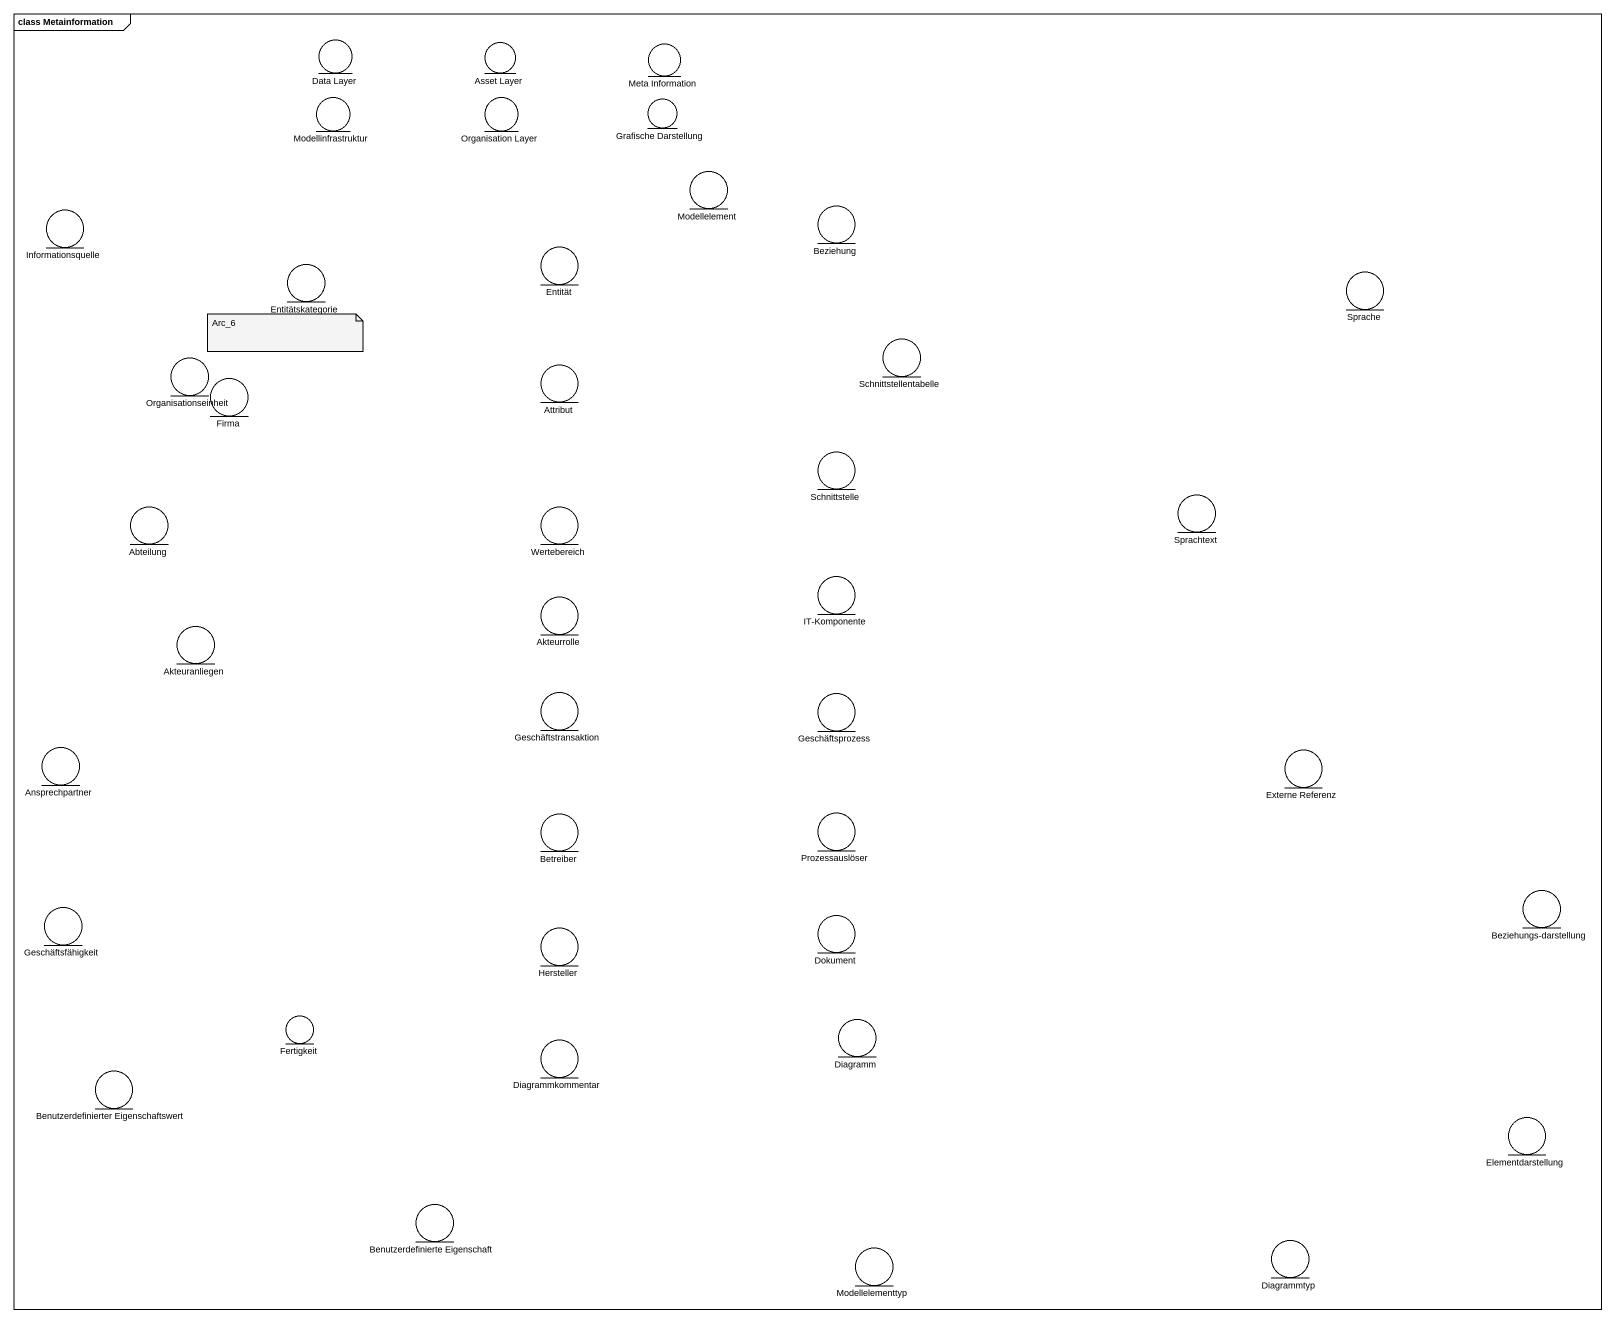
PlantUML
@startuml
mainframe class Metainformation
entity "Data Layer" as Data_Layer
entity "Asset Layer" as Asset_Layer
entity "Meta Information" as Meta_Information
entity Modellinfrastruktur
entity "Organisation Layer" as Organisation_Layer
entity "Grafische Darstellung" as Grafische_Darstellung
entity Modellelement
entity Informationsquelle
entity Beziehung
entity Entitätskategorie
entity Entität
entity Sprache
entity Schnittstellentabelle
entity Organisationseinheit
entity Firma
entity Attribut
entity Schnittstelle
entity Abteilung
entity Wertebereich
entity Sprachtext
entity "IT-Komponente" as IT_Komponente
entity Akteuranliegen
entity Akteurrolle
entity Geschäftstransaktion
entity Geschäftsprozess
entity Ansprechpartner
entity "Externe Referenz" as Externe_Referenz
entity Betreiber
entity Prozessauslöser
entity "Beziehungs-darstellung" as Beziehungs_darstellung
entity Geschäftsfähigkeit
entity Hersteller
entity Dokument
entity Fertigkeit
entity Diagrammkommentar
entity Diagramm
entity "Benutzerdefinierter Eigenschaftswert" as Benutzerdefinierter
entity Elementdarstellung
entity "Benutzerdefinierte Eigenschaft" as Benutzerdefinierte
entity Diagrammtyp
entity Modellelementtyp
note as N1
  Arc_6
end note
@enduml
